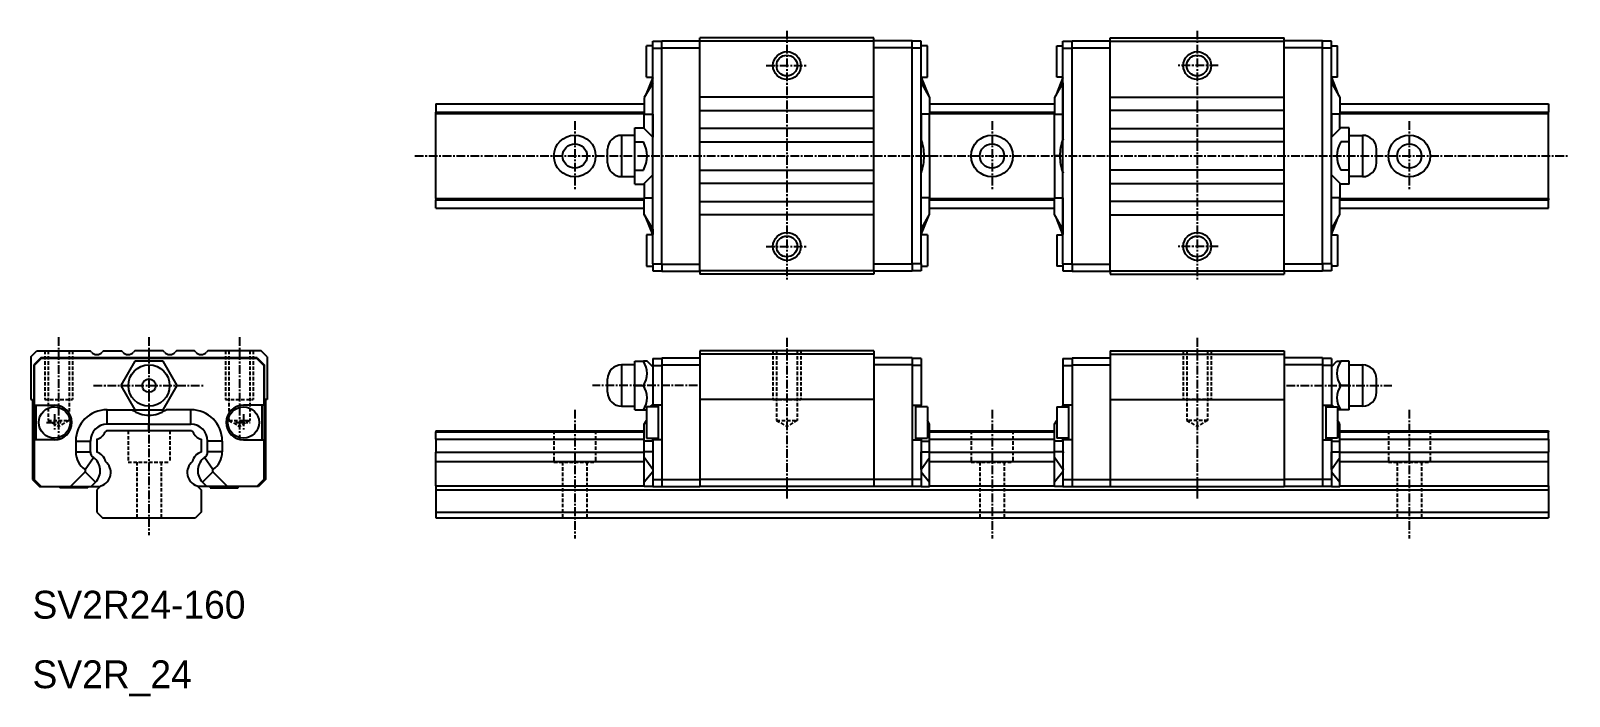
# Model space of a CAD drawing. Extents: x 10 to 231, y 9 to 104.
import ezdxf

# ---------------------------------------------------------------- set-up
doc = ezdxf.new("R2010")
doc.units = 0
doc.linetypes.add('CENTER', pattern=[2, 1.25, -0.25, 0.25, -0.25])
doc.linetypes.add('DASHED', pattern=[0.75, 0.5, -0.25])
doc.layers.get('0').update_dxf_attribs({"linetype": 'CONTINUOUS'})
doc.layers.add('CENTER', color=1, linetype='CENTER')

msp = doc.modelspace()

# ---------------------------------------------------------------- linework, layer by layer
at = {"color": 7, "linetype": 'CONTINUOUS'}
for p, q in [((99.18, 102.35), (98.28, 102.35)), ((98.28, 97.85), (98.28, 102.35)), ((99.18, 103), (100.48, 103)), ((99.18, 102), (99.18, 103)), ((99.18, 71), (99.18, 102)), ((99.18, 102), (100.48, 102)), ((100.48, 103.05), (105.98, 103.05)), ((100.48, 102.05), (100.48, 103.05)), ((100.48, 97.15), (100.48, 102.05)), ((100.48, 102.05), (105.98, 102.05)), ((130.98, 103.5), (105.98, 103.5)), ((105.98, 103), (105.98, 103.5)), ((105.98, 70), (105.98, 103)), ((130.98, 103), (105.98, 103)), ((130.98, 103), (130.98, 103.5)), ((136.48, 103.05), (130.98, 103.05)), ((130.98, 70), (130.98, 103)), ((136.48, 102.05), (130.98, 102.05)), ((136.48, 102.05), (136.48, 103.05)), ((137.78, 103), (136.48, 103)), ((136.48, 70.95), (136.48, 102.05)), ((137.78, 102), (136.48, 102)), ((137.78, 102), (137.78, 103)), ((138.68, 102.35), (137.78, 102.35)), ((137.78, 71), (137.78, 102)), ((138.68, 97.85), (138.68, 102.35)), ((157.28, 97.85), (157.28, 102.35)), ((157.28, 102.35), (158.18, 102.35)), ((158.18, 103), (159.48, 103)), ((158.18, 102), (158.18, 103)), ((158.18, 71), (158.18, 102)), ((158.18, 102), (159.48, 102)), ((159.48, 103.05), (164.98, 103.05)), ((159.48, 102.05), (159.48, 103.05)), ((159.48, 70.95), (159.48, 102.05)), ((159.48, 102.05), (164.98, 102.05)), ((164.98, 103.5), (189.98, 103.5)), ((164.98, 103), (164.98, 103.5)), ((164.98, 70), (164.98, 103)), ((164.98, 103), (189.98, 103)), ((189.98, 103), (189.98, 103.5)), ((195.48, 103.05), (189.98, 103.05)), ((189.98, 70), (189.98, 103)), ((195.48, 102.05), (189.98, 102.05)), ((195.48, 102.05), (195.48, 103.05)), ((196.78, 103), (195.48, 103)), ((195.48, 97.15), (195.48, 102.05)), ((196.78, 102), (195.48, 102)), ((196.78, 102), (196.78, 103)), ((196.78, 102.35), (197.68, 102.35)), ((196.78, 71), (196.78, 102)), ((197.68, 97.85), (197.68, 102.35)), ((99.18, 97.79), (98.14, 95.21)), ((99.18, 97.79), (98.14, 95.21)), ((98.28, 97.85), (99.18, 97.85)), ((99.18, 97.79), (99.18, 97.79)), ((99.18, 97.03), (99.18, 97.79)), ((99.18, 97.03), (99.18, 97.79)), ((99.18, 97.79), (99.18, 97.79)), ((137.78, 97.85), (138.68, 97.85)), ((137.78, 97.79), (138.82, 95.21)), ((137.78, 97.03), (137.78, 97.79)), ((137.78, 97.79), (137.78, 97.79)), ((158.18, 97.79), (157.14, 95.21)), ((158.18, 97.85), (157.28, 97.85)), ((158.18, 97.79), (158.18, 97.79)), ((158.18, 97.03), (158.18, 97.79)), ((197.68, 97.85), (196.78, 97.85)), ((196.78, 97.79), (197.82, 95.21)), ((196.78, 97.79), (197.82, 95.21)), ((196.78, 97.79), (196.78, 97.79)), ((196.78, 97.03), (196.78, 97.79)), ((196.78, 97.03), (196.78, 97.79)), ((196.78, 97.79), (196.78, 97.79)), ((99.18, 97.03), (97.98, 94.93)), ((99.18, 97.03), (97.98, 94.93)), ((99.18, 97.03), (99.18, 97.03)), ((99.18, 97.03), (99.18, 97.03)), ((100.48, 95.97), (100.48, 97.15)), ((100.48, 95.97), (100.48, 97.15)), ((100.48, 70.95), (100.48, 95.97)), ((137.78, 97.03), (138.98, 94.93)), ((137.78, 97.03), (137.78, 97.03)), ((158.18, 97.03), (156.98, 94.93)), ((158.18, 97.03), (158.18, 97.03)), ((195.48, 95.97), (195.48, 97.15)), ((195.48, 95.97), (195.48, 97.15)), ((195.48, 70.95), (195.48, 95.97)), ((196.78, 97.03), (197.98, 94.93)), ((196.78, 97.03), (197.98, 94.93)), ((196.78, 97.03), (196.78, 97.03)), ((196.78, 97.03), (196.78, 97.03)), ((67.98, 94), (97.98, 94)), ((67.98, 94), (67.98, 92.82)), ((97.98, 94.93), (97.98, 92.53)), ((97.98, 94.93), (97.98, 92.53)), ((130.98, 94.96), (105.98, 94.96)), ((105.98, 93.04), (130.98, 93.04)), ((138.98, 94.93), (138.98, 92.53)), ((138.98, 94), (156.98, 94)), ((156.98, 94.93), (156.98, 92.53)), ((164.98, 94.96), (189.98, 94.96)), ((189.98, 93.04), (164.98, 93.04)), ((197.98, 94.93), (197.98, 92.53)), ((197.98, 94.93), (197.98, 92.53)), ((197.98, 94), (227.98, 94)), ((227.98, 94), (227.98, 92.82)), ((67.98, 92.82), (97.98, 92.82)), ((67.98, 92.6), (67.98, 92.82)), ((67.98, 92.6), (97.98, 92.6)), ((67.98, 80.4), (67.98, 92.6)), ((97.98, 90.4), (97.98, 92.53)), ((97.98, 92.53), (99.18, 92.53)), ((97.98, 90.4), (97.98, 92.53)), ((97.98, 92.53), (99.18, 92.53)), ((99.18, 92.53), (99.18, 92.53)), ((99.18, 92.53), (99.18, 92.53)), ((138.98, 92.53), (137.78, 92.53)), ((137.78, 92.53), (137.78, 92.53)), ((138.98, 92.82), (156.98, 92.82)), ((138.98, 92.6), (156.98, 92.6)), ((138.98, 86.5), (138.98, 92.53)), ((156.98, 86.5), (156.98, 92.53)), ((156.98, 92.53), (158.18, 92.53)), ((158.18, 92.53), (158.18, 92.53)), ((196.78, 92.53), (196.78, 92.53)), ((197.98, 92.53), (196.78, 92.53)), ((197.98, 92.53), (196.78, 92.53)), ((196.78, 92.53), (196.78, 92.53)), ((197.98, 92.82), (227.98, 92.82)), ((197.98, 92.6), (227.98, 92.6)), ((197.98, 90.4), (197.98, 92.53)), ((197.98, 90.4), (197.98, 92.53)), ((227.98, 92.6), (227.98, 92.82)), ((227.98, 80.4), (227.98, 92.6)), ((94.7, 89.47), (94.7, 83.53)), ((96.63, 89.47), (94.7, 89.47)), ((96.63, 90.54), (97.84, 90.54)), ((96.63, 88.52), (96.63, 90.54)), ((96.63, 84.48), (96.63, 88.52)), ((96.63, 88.52), (97.84, 88.52)), ((99.18, 89.2), (97.84, 90.54)), ((130.98, 90.46), (105.98, 90.46)), ((105.98, 88.54), (130.98, 88.54)), ((137.78, 88.95), (137.78, 88.95)), ((158.18, 88.95), (158.18, 88.95)), ((164.98, 90.46), (189.98, 90.46)), ((189.98, 88.54), (164.98, 88.54)), ((196.78, 89.2), (198.12, 90.54)), ((199.33, 90.54), (198.12, 90.54)), ((199.33, 88.52), (198.12, 88.52)), ((199.33, 88.52), (199.33, 90.54)), ((199.33, 89.47), (201.26, 89.47)), ((199.33, 84.48), (199.33, 88.52)), ((201.26, 89.47), (201.26, 83.53)), ((92.7, 85.53), (92.7, 87.47)), ((138.23, 86.5), (138.98, 86.5)), ((138.98, 86.5), (138.98, 80.47)), ((156.98, 86.5), (156.98, 80.47)), ((157.73, 86.5), (156.98, 86.5)), ((203.26, 85.53), (203.26, 87.47)), ((96.63, 82.46), (96.63, 84.48)), ((96.63, 84.48), (97.84, 84.48)), ((105.98, 84.46), (130.98, 84.46)), ((189.98, 84.46), (164.98, 84.46)), ((199.33, 84.48), (198.12, 84.48)), ((199.33, 82.46), (199.33, 84.48)), ((94.7, 83.53), (96.63, 83.53)), ((96.63, 82.46), (97.84, 82.46)), ((97.84, 82.46), (99.18, 83.8)), ((97.98, 82.6), (97.98, 80.47)), ((130.98, 82.54), (105.98, 82.54)), ((137.78, 84.05), (137.78, 84.05)), ((158.18, 84.05), (158.18, 84.05)), ((164.98, 82.54), (189.98, 82.54)), ((198.12, 82.46), (196.78, 83.8)), ((197.98, 82.6), (197.98, 80.47)), ((199.33, 82.46), (198.12, 82.46)), ((201.26, 83.53), (199.33, 83.53)), ((67.98, 80.4), (97.98, 80.4)), ((67.98, 80.4), (67.98, 80.18)), ((67.98, 80.18), (97.98, 80.18)), ((67.98, 79), (67.98, 80.18)), ((97.98, 80.47), (99.18, 80.47)), ((97.98, 78.07), (97.98, 80.47)), ((99.18, 80.47), (99.18, 80.47)), ((105.98, 79.96), (130.98, 79.96)), ((138.98, 80.47), (137.78, 80.47)), ((137.78, 80.47), (137.78, 80.47)), ((138.98, 78.07), (138.98, 80.47)), ((138.98, 80.4), (156.98, 80.4)), ((138.98, 80.18), (156.98, 80.18)), ((156.98, 78.07), (156.98, 80.47)), ((156.98, 80.47), (158.18, 80.47)), ((158.18, 80.47), (158.18, 80.47)), ((189.98, 79.96), (164.98, 79.96)), ((196.78, 80.47), (196.78, 80.47)), ((197.98, 80.47), (196.78, 80.47)), ((197.98, 78.07), (197.98, 80.47)), ((197.98, 80.4), (227.98, 80.4)), ((197.98, 80.18), (227.98, 80.18)), ((227.98, 80.4), (227.98, 80.18)), ((227.98, 79), (227.98, 80.18)), ((67.98, 79), (97.98, 79)), ((99.18, 75.97), (97.98, 78.07)), ((99.18, 75.21), (98.14, 77.79)), ((130.98, 78.04), (105.98, 78.04)), ((137.78, 75.97), (138.98, 78.07)), ((137.78, 75.21), (138.82, 77.79)), ((138.98, 79), (156.98, 79)), ((158.18, 75.97), (156.98, 78.07)), ((158.18, 75.21), (157.14, 77.79)), ((164.98, 78.04), (189.98, 78.04)), ((196.78, 75.97), (197.98, 78.07)), ((196.78, 75.21), (197.82, 77.79)), ((197.98, 79), (227.98, 79)), ((99.18, 75.97), (99.18, 75.21)), ((99.18, 75.97), (99.18, 75.97)), ((137.78, 75.97), (137.78, 75.21)), ((137.78, 75.97), (137.78, 75.97)), ((158.18, 75.97), (158.18, 75.97)), ((158.18, 75.97), (158.18, 75.21)), ((196.78, 75.97), (196.78, 75.97)), ((196.78, 75.97), (196.78, 75.21)), ((98.28, 75.15), (98.28, 70.65)), ((99.18, 75.15), (98.28, 75.15)), ((99.18, 75.21), (99.18, 75.21)), ((137.78, 75.21), (137.78, 75.21)), ((138.68, 75.15), (137.78, 75.15)), ((138.68, 75.15), (138.68, 70.65)), ((157.28, 75.15), (157.28, 70.65)), ((157.28, 75.15), (158.18, 75.15)), ((158.18, 75.21), (158.18, 75.21)), ((196.78, 75.21), (196.78, 75.21)), ((196.78, 75.15), (197.68, 75.15)), ((197.68, 75.15), (197.68, 70.65)), ((99.18, 71), (100.48, 71)), ((99.18, 71), (99.18, 70)), ((100.48, 70.95), (100.48, 69.95)), ((100.48, 70.95), (105.98, 70.95)), ((136.48, 70.95), (130.98, 70.95)), ((137.78, 71), (136.48, 71)), ((136.48, 70.95), (136.48, 69.95)), ((137.78, 71), (137.78, 70)), ((158.18, 71), (159.48, 71)), ((158.18, 71), (158.18, 70)), ((159.48, 70.95), (164.98, 70.95)), ((159.48, 70.95), (159.48, 69.95)), ((195.48, 70.95), (189.98, 70.95)), ((196.78, 71), (195.48, 71)), ((195.48, 70.95), (195.48, 69.95)), ((196.78, 71), (196.78, 70)), ((98.28, 70.65), (99.18, 70.65)), ((99.18, 70), (100.48, 70)), ((100.48, 69.95), (105.98, 69.95)), ((130.98, 70), (105.98, 70)), ((105.98, 70), (105.98, 69.5)), ((130.98, 69.5), (105.98, 69.5)), ((130.98, 70), (130.98, 69.5)), ((136.48, 69.95), (130.98, 69.95)), ((137.78, 70), (136.48, 70)), ((137.78, 70.65), (138.68, 70.65)), ((158.18, 70.65), (157.28, 70.65)), ((158.18, 70), (159.48, 70)), ((159.48, 69.95), (164.98, 69.95)), ((164.98, 70), (189.98, 70)), ((164.98, 70), (164.98, 69.5)), ((164.98, 69.5), (189.98, 69.5)), ((189.98, 70), (189.98, 69.5)), ((195.48, 69.95), (189.98, 69.95)), ((196.78, 70), (195.48, 70)), ((197.68, 70.65), (196.78, 70.65)), ((9.75, 57.65), (10.6, 58.5)), ((9.75, 57.65), (9.75, 51.5)), ((10.6, 58.5), (18.29, 58.5)), ((20.21, 58.5), (22.79, 58.5)), ((28.79, 58.5), (24.71, 58.5)), ((33.29, 58.5), (30.71, 58.5)), ((42.9, 58.5), (35.21, 58.5)), ((43.75, 57.64), (42.9, 58.49)), ((43.75, 57.64), (43.75, 51.5)), ((130.98, 58.5), (105.98, 58.5)), ((105.98, 58.5), (105.98, 58)), ((130.98, 58), (105.98, 58)), ((105.98, 58), (105.98, 51.5)), ((130.98, 58.5), (130.98, 58)), ((130.98, 58), (130.98, 51.5)), ((164.98, 58.5), (189.98, 58.5)), ((164.98, 58.5), (164.98, 58)), ((164.98, 58), (189.98, 58)), ((164.98, 58), (164.98, 51.5)), ((189.98, 58.5), (189.98, 58)), ((189.98, 58), (189.98, 51.5)), ((11.2, 57.5), (10.2, 56.5)), ((10.2, 56.5), (10.2, 46.45)), ((11.25, 57.4), (10.25, 56.4)), ((10.25, 56.4), (10.25, 50.7)), ((16.1, 57.5), (11.2, 57.5)), ((42.25, 57.4), (11.25, 57.4)), ((16.1, 57.5), (16.04, 57.4)), ((17.28, 57.5), (16.1, 57.5)), ((17.28, 57.5), (16.1, 57.5)), ((17.22, 57.4), (17.28, 57.5)), ((42.3, 57.5), (17.28, 57.5)), ((24.73, 57), (22.71, 53.5)), ((28.77, 57), (24.73, 57)), ((30.79, 53.5), (28.77, 57)), ((42.25, 57.4), (43.25, 56.4)), ((42.3, 57.5), (43.3, 56.5)), ((43.25, 56.4), (43.25, 50.7)), ((43.3, 56.5), (43.3, 40)), ((96.63, 56.47), (94.7, 56.47)), ((94.7, 56.47), (94.7, 53.5)), ((96.63, 57), (97.84, 57)), ((96.63, 53.5), (96.63, 57)), ((98.38, 57), (97.84, 57)), ((99.18, 56.2), (98.38, 57)), ((99.18, 57.4), (100.48, 57.4)), ((99.18, 57.4), (99.18, 56.4)), ((99.18, 56.4), (100.48, 56.4)), ((99.18, 56.4), (99.18, 50.7)), ((100.48, 57.5), (105.98, 57.5)), ((100.48, 57.5), (100.48, 56.5)), ((100.48, 56.5), (100.48, 40)), ((100.48, 56.5), (105.98, 56.5)), ((136.48, 57.5), (130.98, 57.5)), ((136.48, 56.5), (130.98, 56.5)), ((136.48, 57.5), (136.48, 56.5)), ((137.78, 57.4), (136.48, 57.4)), ((136.48, 56.5), (136.48, 40)), ((137.78, 56.4), (136.48, 56.4)), ((137.78, 57.4), (137.78, 56.4)), ((137.78, 56.4), (137.78, 50.7)), ((158.18, 57.4), (159.48, 57.4)), ((158.18, 57.4), (158.18, 56.4)), ((158.18, 56.4), (158.18, 50.7)), ((158.18, 56.4), (159.48, 56.4)), ((159.48, 57.5), (164.98, 57.5)), ((159.48, 57.5), (159.48, 56.5)), ((159.48, 56.5), (159.48, 40)), ((159.48, 56.5), (164.98, 56.5)), ((195.48, 57.5), (189.98, 57.5)), ((195.48, 56.5), (189.98, 56.5)), ((195.48, 57.5), (195.48, 56.5)), ((196.78, 57.4), (195.48, 57.4)), ((195.48, 56.5), (195.48, 40)), ((196.78, 56.4), (195.48, 56.4)), ((196.78, 57.4), (196.78, 56.4)), ((196.78, 56.2), (197.58, 57)), ((196.78, 56.4), (196.78, 50.7)), ((197.58, 57), (198.12, 57)), ((199.33, 57), (198.12, 57)), ((199.33, 53.5), (199.33, 57)), ((199.33, 56.47), (201.26, 56.47)), ((201.26, 56.47), (201.26, 53.5)), ((22.71, 53.5), (24.73, 50)), ((28.77, 50), (30.79, 53.5)), ((92.7, 53.5), (92.7, 54.47)), ((92.7, 52.53), (92.7, 53.5)), ((94.7, 53.5), (94.7, 50.53)), ((96.63, 53.5), (97.84, 53.5)), ((96.63, 50), (96.63, 53.5)), ((199.33, 53.5), (198.12, 53.5)), ((199.33, 50), (199.33, 53.5)), ((201.26, 53.5), (201.26, 50.53)), ((203.26, 53.5), (203.26, 54.47)), ((203.26, 52.53), (203.26, 53.5)), ((9.75, 51.5), (10, 51.5)), ((10, 51.5), (10, 40)), ((43.5, 51.5), (43.5, 40)), ((43.75, 51.5), (43.5, 51.5)), ((105.98, 51.5), (105.98, 40)), ((130.98, 51.5), (105.98, 51.5)), ((130.98, 51.5), (130.98, 40)), ((164.98, 51.5), (189.98, 51.5)), ((164.98, 51.5), (164.98, 40)), ((189.98, 51.5), (189.98, 40)), ((10.25, 50.7), (13.15, 50.7)), ((10.5, 50.7), (10.5, 45.7)), ((20.72, 50.03), (24.3, 50.03)), ((20.72, 50.03), (24.3, 50.03)), ((20.72, 47.93), (20.72, 50.03)), ((20.72, 47.93), (20.72, 50.03)), ((24.3, 50.03), (24.71, 50.03)), ((24.73, 50), (28.77, 50)), ((26.75, 50), (26.75, 49.25)), ((26.75, 49.25), (26.75, 47.93)), ((26.75, 49.25), (26.75, 49.25)), ((26.75, 49.25), (26.75, 47.93)), ((32.78, 50.03), (29.2, 50.03)), ((32.78, 47.93), (32.78, 50.03)), ((43.25, 50.7), (40.35, 50.7)), ((43, 50.7), (43, 45.7)), ((94.7, 50.53), (96.63, 50.53)), ((96.63, 50), (97.84, 50)), ((97.84, 50), (98.28, 50)), ((98.28, 50.45), (98.28, 45.95)), ((99.98, 50.45), (98.28, 50.45)), ((98.83, 50.45), (99.18, 50.8)), ((100.48, 50.7), (99.18, 50.7)), ((99.18, 50.45), (99.18, 50.7)), ((99.98, 50.7), (99.98, 45.7)), ((136.48, 50.7), (137.78, 50.7)), ((136.98, 50.7), (136.98, 45.7)), ((138.68, 50.45), (136.98, 50.45)), ((137.78, 50.45), (137.78, 50.7)), ((138.68, 50.45), (138.68, 45.95)), ((157.28, 50.45), (157.28, 45.95)), ((157.28, 50.45), (158.98, 50.45)), ((159.48, 50.7), (158.18, 50.7)), ((158.18, 50.45), (158.18, 50.7)), ((158.98, 50.7), (158.98, 45.7)), ((195.48, 50.7), (196.78, 50.7)), ((195.98, 50.7), (195.98, 45.7)), ((195.98, 50.45), (197.68, 50.45)), ((197.13, 50.45), (196.78, 50.8)), ((196.78, 50.45), (196.78, 50.7)), ((197.68, 50.45), (197.68, 45.95)), ((198.12, 50), (197.68, 50)), ((199.33, 50), (198.12, 50)), ((201.26, 50.53), (199.33, 50.53)), ((20.65, 47), (20.43, 46.87)), ((32.85, 47), (20.65, 47)), ((26.75, 47.93), (20.72, 47.93)), ((26.75, 47.93), (20.72, 47.93)), ((26.75, 47), (26.75, 47.93)), ((26.75, 47.93), (32.78, 47.93)), ((32.85, 47), (33.07, 46.87)), ((67.98, 47), (97.98, 47)), ((67.98, 47), (67.98, 46.87)), ((67.98, 46.87), (97.98, 46.87)), ((67.98, 45.79), (67.98, 46.87)), ((97.98, 47.93), (98.28, 48.46)), ((97.98, 45.53), (97.98, 47.93)), ((138.98, 47.93), (138.68, 48.46)), ((138.98, 45.53), (138.98, 47.93)), ((138.98, 47), (156.98, 47)), ((138.98, 46.87), (156.98, 46.87)), ((156.98, 47.93), (157.28, 48.46)), ((156.98, 45.53), (156.98, 47.93)), ((197.98, 47.93), (197.68, 48.46)), ((197.98, 45.53), (197.98, 47.93)), ((197.98, 47), (227.98, 47)), ((197.98, 46.87), (227.98, 46.87)), ((227.98, 47), (227.98, 46.87)), ((227.98, 45.79), (227.98, 46.87)), ((10.2, 46.45), (10.2, 43.25)), ((10.2, 43.25), (10.2, 46.45)), ((10.25, 45.7), (10.25, 40)), ((13.15, 45.7), (10.25, 45.7)), ((16.22, 45.53), (16.22, 43.97)), ((16.22, 45.53), (16.22, 43.97)), ((16.22, 45.53), (18.32, 45.53)), ((16.22, 45.53), (18.32, 45.53)), ((18.32, 43.97), (18.32, 45.53)), ((18.32, 43.97), (18.32, 45.53)), ((19.25, 45.79), (19.25, 43.92)), ((34.25, 45.79), (34.25, 43.92)), ((37.28, 45.53), (35.18, 45.53)), ((35.18, 43.97), (35.18, 45.53)), ((37.28, 45.53), (37.28, 43.97)), ((40.35, 45.7), (43.25, 45.7)), ((43.25, 45.7), (43.25, 40)), ((67.98, 45.79), (97.98, 45.79)), ((67.98, 45.79), (67.98, 43.92)), ((97.98, 43.97), (97.98, 45.53)), ((99.18, 45.53), (97.98, 45.53)), ((98.28, 45.95), (99.98, 45.95)), ((99.18, 45.95), (99.18, 45.74)), ((99.18, 45.7), (99.18, 45.95)), ((99.18, 45.74), (99.18, 45.53)), ((100.48, 45.7), (99.18, 45.7)), ((99.18, 45.7), (99.18, 40)), ((99.18, 45.53), (99.18, 43.97)), ((99.18, 45.53), (99.18, 45.53)), ((136.48, 45.7), (137.78, 45.7)), ((136.98, 45.95), (138.68, 45.95)), ((137.78, 45.95), (137.78, 45.74)), ((137.78, 45.7), (137.78, 45.95)), ((137.78, 45.74), (137.78, 45.53)), ((137.78, 45.7), (137.78, 40)), ((137.78, 45.53), (138.98, 45.53)), ((137.78, 45.53), (137.78, 43.97)), ((137.78, 45.53), (137.78, 45.53)), ((138.98, 45.79), (156.98, 45.79)), ((138.98, 43.97), (138.98, 45.53)), ((156.98, 43.97), (156.98, 45.53)), ((158.18, 45.53), (156.98, 45.53)), ((158.98, 45.95), (157.28, 45.95)), ((158.18, 45.7), (158.18, 45.95)), ((158.18, 45.95), (158.18, 45.74)), ((158.18, 45.74), (158.18, 45.53)), ((159.48, 45.7), (158.18, 45.7)), ((158.18, 45.7), (158.18, 40)), ((158.18, 45.53), (158.18, 45.53)), ((158.18, 45.53), (158.18, 43.97)), ((195.48, 45.7), (196.78, 45.7)), ((197.68, 45.95), (195.98, 45.95)), ((196.78, 45.7), (196.78, 45.95)), ((196.78, 45.95), (196.78, 45.74)), ((196.78, 45.74), (196.78, 45.53)), ((196.78, 45.7), (196.78, 40)), ((196.78, 45.53), (197.98, 45.53)), ((196.78, 45.53), (196.78, 45.53)), ((196.78, 45.53), (196.78, 43.97)), ((197.98, 45.79), (227.98, 45.79)), ((197.98, 43.97), (197.98, 45.53)), ((227.98, 45.79), (227.98, 43.92)), ((10.2, 43.25), (10.2, 40)), ((10.25, 43.25), (10.2, 43.25)), ((16.22, 43.97), (18.32, 43.97)), ((16.22, 43.97), (18.32, 43.97)), ((17.55, 41.42), (18.75, 43.15)), ((17.55, 41.42), (18.75, 43.15)), ((35.95, 41.42), (34.75, 43.15)), ((37.28, 43.97), (35.18, 43.97)), ((67.98, 43.92), (97.98, 43.92)), ((67.98, 42.57), (67.98, 43.92)), ((67.98, 42.57), (97.98, 42.57)), ((67.98, 39.09), (67.98, 42.57)), ((99.18, 43.97), (97.98, 43.97)), ((97.98, 43.15), (97.98, 43.97)), ((97.98, 39.63), (97.98, 43.15)), ((99.18, 41.42), (97.98, 43.15)), ((99.18, 43.97), (99.18, 43.97)), ((137.78, 43.97), (137.78, 43.97)), ((137.78, 43.97), (138.98, 43.97)), ((137.78, 41.42), (138.98, 43.15)), ((138.98, 43.15), (138.98, 43.97)), ((138.98, 43.92), (156.98, 43.92)), ((138.98, 39.63), (138.98, 43.15)), ((138.98, 42.57), (156.98, 42.57)), ((156.98, 43.15), (156.98, 43.97)), ((158.18, 43.97), (156.98, 43.97)), ((158.18, 41.42), (156.98, 43.15)), ((156.98, 39.63), (156.98, 43.15)), ((158.18, 43.97), (158.18, 43.97)), ((196.78, 43.97), (197.98, 43.97)), ((196.78, 43.97), (196.78, 43.97)), ((196.78, 41.42), (197.98, 43.15)), ((197.98, 43.15), (197.98, 43.97)), ((197.98, 43.92), (227.98, 43.92)), ((197.98, 39.63), (197.98, 43.15)), ((197.98, 42.57), (227.98, 42.57)), ((227.98, 42.57), (227.98, 43.92)), ((227.98, 39.09), (227.98, 42.57)), ((10, 40), (11, 39)), ((10.2, 40), (11.2, 39)), ((10.25, 40), (11.25, 39)), ((17.58, 41.12), (15.46, 39)), ((17.58, 41.12), (15.46, 39)), ((17.58, 41.12), (19.07, 39.63)), ((17.58, 41.12), (19.07, 39.63)), ((35.92, 41.12), (34.43, 39.63)), ((35.92, 41.12), (38.04, 39)), ((43.25, 40), (42.25, 39)), ((43.3, 40), (42.3, 39)), ((43.5, 40), (42.5, 39)), ((99.18, 41.12), (97.98, 39.63)), ((99.18, 41.42), (99.18, 41.42)), ((99.18, 41.12), (99.18, 41.12)), ((99.18, 41.12), (99.18, 39)), ((99.18, 40), (100.48, 40)), ((99.18, 40), (99.18, 39)), ((100.48, 40), (100.48, 39)), ((100.48, 40), (105.98, 40)), ((130.98, 40), (105.98, 40)), ((105.98, 40), (105.98, 39)), ((136.48, 40), (130.98, 40)), ((130.98, 40), (130.98, 39)), ((137.78, 40), (136.48, 40)), ((136.48, 40), (136.48, 39)), ((137.78, 41.42), (137.78, 41.42)), ((137.78, 41.12), (137.78, 41.12)), ((137.78, 41.12), (138.98, 39.63)), ((137.78, 41.12), (137.78, 39)), ((137.78, 40), (137.78, 39)), ((158.18, 41.12), (156.98, 39.63)), ((158.18, 41.42), (158.18, 41.42)), ((158.18, 41.12), (158.18, 39)), ((158.18, 41.12), (158.18, 41.12)), ((158.18, 40), (158.18, 39)), ((158.18, 40), (159.48, 40)), ((159.48, 40), (159.48, 39)), ((159.48, 40), (164.98, 40)), ((164.98, 40), (164.98, 39)), ((164.98, 40), (189.98, 40)), ((189.98, 40), (189.98, 39)), ((195.48, 40), (189.98, 40)), ((195.48, 40), (195.48, 39)), ((196.78, 40), (195.48, 40)), ((196.78, 41.42), (196.78, 41.42)), ((196.78, 41.12), (196.78, 39)), ((196.78, 41.12), (197.98, 39.63)), ((196.78, 41.12), (196.78, 41.12)), ((196.78, 40), (196.78, 39)), ((11, 39), (11.2, 39)), ((11.2, 39), (11.25, 39)), ((11.25, 39), (15.46, 39)), ((13.95, 39), (13.95, 38.8)), ((17.95, 38.8), (13.95, 38.8)), ((15.46, 39), (18.43, 39)), ((15.46, 39), (18.43, 39)), ((17.95, 38.8), (17.95, 39)), ((18.43, 39), (19.07, 39.63)), ((18.43, 39), (19.07, 39.63)), ((18.43, 39), (19.75, 39)), ((18.43, 39), (19.75, 39)), ((19.84, 39.09), (19.25, 38.5)), ((19.25, 38.5), (19.25, 35.3)), ((33.66, 39.09), (34.25, 38.5)), ((35.07, 39), (33.75, 39)), ((34.25, 38.5), (34.25, 35.3)), ((35.07, 39), (34.43, 39.63)), ((38.04, 39), (35.07, 39)), ((35.55, 39), (35.55, 38.8)), ((35.55, 38.8), (39.55, 38.8)), ((42.25, 39), (38.04, 39)), ((39.55, 38.8), (39.55, 39)), ((42.3, 39), (42.25, 39)), ((42.5, 39), (42.3, 39)), ((67.98, 39.09), (97.98, 39.09)), ((67.98, 39.09), (67.98, 38.5)), ((67.98, 38.5), (227.98, 38.5)), ((67.98, 38.5), (67.98, 35.3)), ((97.98, 39), (97.98, 39.63)), ((99.18, 39), (97.98, 39)), ((99.18, 39), (100.48, 39)), ((99.18, 39), (99.18, 39)), ((100.48, 39), (105.98, 39)), ((130.98, 39), (105.98, 39)), ((136.48, 39), (130.98, 39)), ((137.78, 39), (136.48, 39)), ((137.78, 39), (137.78, 39)), ((137.78, 39), (138.98, 39)), ((138.98, 39), (138.98, 39.63)), ((138.98, 39.09), (156.98, 39.09)), ((156.98, 39), (156.98, 39.63)), ((158.18, 39), (156.98, 39)), ((158.18, 39), (159.48, 39)), ((158.18, 39), (158.18, 39)), ((159.48, 39), (164.98, 39)), ((164.98, 39), (189.98, 39)), ((195.48, 39), (189.98, 39)), ((196.78, 39), (195.48, 39)), ((196.78, 39), (197.98, 39)), ((196.78, 39), (196.78, 39)), ((197.98, 39), (197.98, 39.63)), ((197.98, 39.09), (227.98, 39.09)), ((227.98, 39.09), (227.98, 38.5)), ((227.98, 38.5), (227.98, 35.3)), ((19.25, 35.3), (20.05, 34.5)), ((20.05, 34.5), (33.45, 34.5)), ((34.25, 35.3), (33.45, 34.5)), ((67.98, 35.3), (227.98, 35.3)), ((67.98, 35.3), (67.98, 34.5)), ((67.98, 34.5), (227.98, 34.5)), ((227.98, 35.3), (227.98, 34.5))]:
    msp.add_line(p, q, dxfattribs=at)
at = {"color": 3, "linetype": 'DASHED'}
for p, q in [((11.75, 58.5), (11.75, 51.5)), ((12.25, 58.5), (12.25, 48.5)), ((15.25, 58.5), (15.25, 48.5)), ((15.75, 58.5), (15.75, 51.5)), ((37.75, 58.5), (37.75, 51.5)), ((38.25, 58.5), (38.25, 48.5)), ((41.25, 58.5), (41.25, 48.5)), ((41.75, 58.5), (41.75, 51.5)), ((116.48, 58.5), (116.48, 51.5)), ((116.98, 58.5), (116.98, 48.5)), ((119.98, 58.5), (119.98, 48.5)), ((120.48, 58.5), (120.48, 51.5)), ((175.48, 58.5), (175.48, 51.5)), ((175.98, 58.5), (175.98, 48.5)), ((178.98, 58.5), (178.98, 48.5)), ((179.48, 58.5), (179.48, 51.5)), ((11.75, 51.5), (15.75, 51.5)), ((37.75, 51.5), (41.75, 51.5)), ((116.48, 51.5), (120.48, 51.5)), ((179.48, 51.5), (175.48, 51.5)), ((12.25, 48.5), (13.75, 47.63)), ((12.25, 48.5), (15.25, 48.5)), ((15.25, 48.5), (13.75, 47.63)), ((23.75, 47), (23.75, 42.5)), ((29.75, 47), (29.75, 42.5)), ((38.25, 48.5), (39.75, 47.63)), ((38.25, 48.5), (41.25, 48.5)), ((41.25, 48.5), (39.75, 47.63)), ((84.98, 47), (84.98, 42.5)), ((90.98, 47), (90.98, 42.5)), ((116.98, 48.5), (119.98, 48.5)), ((116.98, 48.5), (118.48, 47.63)), ((119.98, 48.5), (118.48, 47.63)), ((144.98, 47), (144.98, 42.5)), ((150.98, 47), (150.98, 42.5)), ((175.98, 48.5), (177.48, 47.63)), ((178.98, 48.5), (175.98, 48.5)), ((178.98, 48.5), (177.48, 47.63)), ((204.98, 47), (204.98, 42.5)), ((210.98, 47), (210.98, 42.5)), ((23.75, 42.5), (29.75, 42.5)), ((25, 42.5), (25, 34.5)), ((28.5, 42.5), (28.5, 34.5)), ((84.98, 42.5), (90.98, 42.5)), ((86.23, 42.5), (86.23, 34.5)), ((89.73, 42.5), (89.73, 34.5)), ((144.98, 42.5), (150.98, 42.5)), ((146.23, 42.5), (146.23, 34.5)), ((149.73, 42.5), (149.73, 34.5)), ((204.98, 42.5), (210.98, 42.5)), ((206.23, 42.5), (206.23, 34.5)), ((209.73, 42.5), (209.73, 34.5))]:
    msp.add_line(p, q, dxfattribs=at)
at = {"color": 7, "linetype": 'CONTINUOUS'}
for points in [[(99.18, 92.53, 0), (99.18, 90, 0), (99.18, 89.2, 0)], [(99.18, 92.53, 0), (99.18, 90, 0), (99.18, 89.2, 0)], [(137.78, 92.53, 0), (137.78, 90, 0), (137.78, 88.95, 0)], [(158.18, 92.53, 0), (158.18, 90, 0), (158.18, 88.95, 0)], [(196.78, 92.53, 0), (196.78, 90, 0), (196.78, 89.2, 0)], [(196.78, 92.53, 0), (196.78, 90, 0), (196.78, 89.2, 0)], [(99.18, 80.47, 0), (99.18, 83, 0), (99.18, 83.8, 0)], [(137.78, 80.47, 0), (137.78, 83, 0), (137.78, 84.05, 0)], [(158.18, 80.47, 0), (158.18, 83, 0), (158.18, 84.05, 0)], [(196.78, 80.47, 0), (196.78, 83, 0), (196.78, 83.8, 0)]]:
    msp.add_polyline3d(points, dxfattribs=at)
at = {"color": 3, "linetype": 'CONTINUOUS'}
for centre in [(118.48, 99.5), (177.48, 99.5), (118.48, 73.5), (177.48, 73.5)]:
    msp.add_circle(centre, 2, dxfattribs=at)
at = {"color": 7, "linetype": 'CONTINUOUS'}
for centre, radius in [((118.48, 99.5), 1.5), ((177.48, 99.5), 1.5), ((87.98, 86.5), 3), ((147.98, 86.5), 3), ((207.98, 86.5), 3), ((87.98, 86.5), 1.75), ((147.98, 86.5), 1.75), ((207.98, 86.5), 1.75), ((118.48, 73.5), 1.5), ((177.48, 73.5), 1.5), ((26.75, 53.5), 2.97), ((26.75, 53.5), 0.97), ((13.15, 48.2), 2.25), ((40.35, 48.2), 2.25)]:
    msp.add_circle(centre, radius, dxfattribs=at)
for centre, radius, start, end in [((249.43, 94.78), 150.27, 179.1421, 180.8579), ((249.43, 94.78), 150.27, 179.1421, 180.8579), ((-12.47, 94.78), 150.27, 359.1421, 0.8579), ((308.43, 94.78), 150.27, 179.1421, 180.8579), ((46.53, 94.78), 150.27, 359.1421, 0.8579), ((46.53, 94.78), 150.27, 359.1421, 0.8579), ((94.7, 87.47), 2, 90, 180), ((94.34, 86.5), 4.04, 330.0046, 29.9954), ((131.59, 86.56), 6.63, 359.4557, 21.129), ((164.37, 86.56), 6.63, 158.871, 180.5443), ((201.62, 86.5), 4.04, 150.0046, 209.9954), ((201.26, 87.47), 2, 0, 90), ((131.59, 86.44), 6.63, 338.871, 0.5443), ((164.37, 86.44), 6.63, 179.4557, 201.129), ((94.7, 85.53), 2, 180, 270), ((201.26, 85.53), 2, 270, 0), ((249.43, 78.22), 150.27, 179.1421, 180.8579), ((-12.47, 78.22), 150.27, 359.1421, 0.8579), ((308.43, 78.22), 150.27, 179.1421, 180.8579), ((46.53, 78.22), 150.27, 359.1421, 0.8579), ((17.33, 57.35), 1.5, 39.7918, 50.0555), ((19.25, 58.95), 1, 219.7918, 320.2082), ((21.17, 57.35), 1.5, 129.9445, 140.2082), ((21.83, 57.35), 1.5, 39.7918, 50.0555), ((23.75, 58.95), 1, 219.7918, 320.2082), ((25.67, 57.35), 1.5, 129.9445, 140.2082), ((27.83, 57.35), 1.5, 39.7918, 50.0555), ((29.75, 58.95), 1, 219.7918, 320.2082), ((31.67, 57.35), 1.5, 129.9445, 140.2082), ((32.33, 57.35), 1.5, 39.7918, 50.0555), ((34.25, 58.95), 1, 219.7918, 320.2082), ((36.17, 57.35), 1.5, 129.9445, 140.2082), ((94.7, 54.47), 2, 90, 180), ((95.28, 55.25), 3.1, 325.6466, 34.3534), ((200.68, 55.25), 3.1, 145.6466, 214.3534), ((201.26, 54.47), 2, 0, 90), ((95.28, 51.75), 3.1, 325.6466, 34.3534), ((200.68, 51.75), 3.1, 145.6466, 214.3534), ((94.7, 52.53), 2, 180, 270), ((201.26, 52.53), 2, 270, 0), ((13.15, 48.2), 2.5, 270, 90), ((20.72, 45.53), 4.5, 90.0008, 179.9992), ((20.72, 45.53), 4.5, 90.0008, 179.9992), ((26.75, 53.5), 4.25, 234.733, 270), ((26.75, 53.5), 4.25, 270, 305.267), ((32.78, 45.53), 4.5, 0.0008, 89.9992), ((40.35, 48.2), 2.5, 90, 270), ((20.72, 45.53), 2.4, 90, 180), ((20.72, 45.53), 2.4, 90, 180), ((18.82, 47.43), 1.7, 284.651, 340.7738), ((32.78, 45.53), 2.4, 0, 90), ((34.68, 47.43), 1.7, 199.2262, 255.349), ((19.32, 43.97), 3.1, 180.0008, 235.256), ((19.32, 43.97), 3.1, 180.0008, 235.256), ((19.32, 43.97), 1, 180, 235.2568), ((19.32, 43.97), 1, 180, 235.2568), ((17.44, 41.26), 2.3, 315, 55.2568), ((17.44, 41.26), 2.3, 315, 55.2568), ((18.82, 42.27), 1.7, 9.988, 75.349), ((19.25, 41), 2, 287.1144, 51.5284), ((34.25, 41), 2, 128.4716, 252.8856), ((34.68, 42.27), 1.7, 104.651, 170.012), ((36.06, 41.26), 2.3, 124.7432, 225), ((34.18, 43.97), 1, 304.7432, 0), ((34.18, 43.97), 3.1, 304.744, 359.9992), ((236.22, 42.7), 137.04, 179.4675, 180.5325), ((0.74, 42.7), 137.04, 359.4675, 0.5325), ((295.22, 42.7), 137.04, 179.4675, 180.5325), ((59.74, 42.7), 137.04, 359.4675, 0.5325), ((17.44, 41.26), 0.2, 314.9999, 55.2571), ((36.06, 41.26), 0.2, 124.7429, 225.0001)]:
    msp.add_arc(centre, radius, start, end, dxfattribs=at)
at = {"layer": 'CENTER', "color": 1, "linetype": 'CENTER'}
for p, q in [((118.48, 104.5), (118.48, 68.5)), ((177.48, 104.5), (177.48, 68.5)), ((115.48, 99.5), (121.48, 99.5)), ((180.48, 99.5), (174.48, 99.5)), ((87.98, 91.5), (87.98, 81.5)), ((147.98, 91.5), (147.98, 81.5)), ((207.98, 91.5), (207.98, 81.5)), ((64.98, 86.5), (230.98, 86.5)), ((115.48, 73.5), (121.48, 73.5)), ((180.48, 73.5), (174.48, 73.5)), ((13.75, 60.44), (13.75, 45.63)), ((26.75, 60.44), (26.75, 32.01)), ((39.75, 60.44), (39.75, 45.63)), ((118.48, 60.34), (118.48, 37.29)), ((177.48, 60.34), (177.48, 37.29)), ((18.78, 53.5), (34.72, 53.5)), ((105.63, 53.5), (90.51, 53.5)), ((190.33, 53.5), (205.45, 53.5)), ((13.15, 49.4), (13.15, 47.2)), ((40.35, 49.4), (40.35, 47.2)), ((87.98, 50), (87.98, 31.5)), ((147.98, 50), (147.98, 31.5)), ((207.98, 50), (207.98, 31.5)), ((12, 48.2), (14.1, 48.2)), ((39.2, 48.2), (41.3, 48.2))]:
    msp.add_line(p, q, dxfattribs=at)

# ---------------------------------------------------------------- texts
at = {"color": 7, "linetype": 'CONTINUOUS'}
for s, p in [('SV2R24-160', (10, 20)), ('SV2R_24', (10, 10))]:
    msp.add_text(s, height=4, dxfattribs=at).set_placement(p)

doc.saveas('drawing.dxf')
